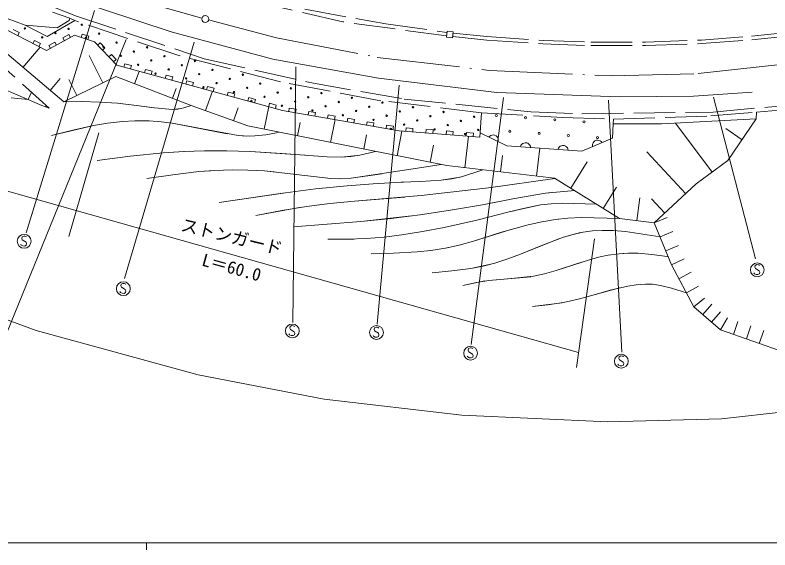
# Model space of a CAD drawing. Units: millimetres, scale not verified. Extents: x 40000 to 680000, y 20000 to 380000.
# Drawn here: x 148996 to 258231, y 204000 to 281362 of the extents above; entities that cross this region are included whole.
import ezdxf
from ezdxf.enums import TextEntityAlignment as Align

# ---------------------------------------------------------------- set-up
doc = ezdxf.new("R2010")
doc.units = ezdxf.units.MM
doc.header["$LTSCALE"] = 1000
doc.linetypes.add('DASHED', pattern=[7.5, 6, -1.5])
doc.linetypes.add('LONG_DASHED_DOTTED', pattern=[15.25, 12, -1.5, 0.25, -1.5])
for name, color, linetype, lineweight in [('M-BGD', 7, 'Continuous', 13), ('M-BMK', 2, 'LONG_DASHED_DOTTED', 13), ('M-STR-HTXT', 7, 'Continuous', 13), ('M-TTL-BAND', 7, 'Continuous', 25)]:
    doc.layers.add(name, color=color, linetype=linetype, lineweight=lineweight)
doc.styles.add('ＭＳ ゴシック', font='')
doc.styles.get('ＭＳ ゴシック').set_extended_font_data('MS Gothic')

msp = doc.modelspace()

# ---------------------------------------------------------------- linework, layer by layer
at = {"layer": 'M-BGD', "linetype": 'DASHED'}
for p, q in [((146135, 285839), (157867, 281226)), ((196419, 280389), (182096, 283698)), ((190933, 282206), (202659, 280077)), ((138872, 281350), (153922, 267919)), ((154386, 281793), (156895, 280916)), ((157867, 281226), (176369, 275056)), ((172409, 275598), (157617, 280575)), ((211437, 278340), (196419, 280389)), ((202659, 280077), (211491, 278857)), ((212383, 278765), (217286, 278258)), ((255561, 278297), (266254, 279450)), ((255609, 277779), (266318, 278934)), ((212329, 278247), (217242, 277740)), ((217242, 277740), (225387, 277187)), ((217286, 278258), (225414, 277706)), ((225414, 277706), (232302, 277464)), ((232302, 277464), (240239, 277469)), ((240239, 277469), (248313, 277755)), ((248313, 277755), (255561, 278297)), ((248342, 277236), (255609, 277779)), ((225387, 277187), (232293, 276944)), ((232293, 276944), (240248, 276949)), ((240248, 276949), (248342, 277236)), ((187408, 271686), (172409, 275598)), ((176369, 275056), (191639, 271601)), ((201949, 268984), (187408, 271686)), ((191639, 271601), (205318, 269221)), ((216509, 267231), (201949, 268984)), ((205318, 269221), (223656, 267354)), ((257920, 268052), (266352, 268719)), ((250033, 267341), (257920, 268052)), ((256315, 267305), (266432, 268205)), ((216509, 267231), (228278, 266527)), ((223656, 267354), (231034, 267075)), ((231034, 267075), (250033, 267341)), ((235596, 266322), (249686, 266771)), ((249686, 266771), (256315, 267305)), ((228278, 266527), (235596, 266322))]:
    msp.add_line(p, q, dxfattribs=at)
at = {"layer": 'M-BGD'}
for p, q in [((156316, 283996), (171604, 278937)), ((140267, 282125), (156057, 268797)), ((150444, 279918), (143535, 282432)), ((144307, 280991), (153543, 276238)), ((156895, 280916), (156816, 280565)), ((156895, 280916), (157617, 280575)), ((155066, 279538), (150444, 279918)), ((150444, 279918), (153624, 278284)), ((157617, 280575), (153624, 278284)), ((156816, 280565), (155066, 279538)), ((149598, 278830), (148709, 279288)), ((149370, 278386), (149598, 278830)), ((156762, 278574), (155885, 278093)), ((157003, 278136), (156762, 278574)), ((158703, 278606), (158549, 278130)), ((159654, 278297), (158703, 278606)), ((171604, 278937), (186283, 275004)), ((211511, 279045), (211418, 278156)), ((212403, 278952), (211511, 279045)), ((212310, 278063), (212403, 278952)), ((151788, 277704), (151559, 277259)), ((152677, 277246), (151788, 277704)), ((153543, 276238), (157571, 278447)), ((154748, 277469), (153871, 276988)), ((154988, 277031), (154748, 277469)), ((155885, 278093), (156126, 277655)), ((157571, 278447), (160478, 277504)), ((159500, 277821), (159654, 278297)), ((160478, 277504), (163725, 274107)), ((211418, 278156), (212310, 278063)), ((150136, 273795), (152605, 276721)), ((152448, 276801), (152677, 277246)), ((153871, 276988), (154111, 276550)), ((161305, 277362), (160944, 277016)), ((161996, 276639), (161305, 277362)), ((161635, 276294), (161996, 276639)), ((161679, 271558), (159731, 275524)), ((162929, 275664), (162567, 275318)), ((163620, 274941), (162929, 275664)), ((163258, 274595), (163620, 274941)), ((164870, 274314), (164739, 273831)), ((165835, 274051), (164870, 274314)), ((186283, 275004), (201578, 272261)), ((163725, 274107), (187673, 267583)), ((165704, 273568), (165835, 274051)), ((166286, 271431), (166973, 273222)), ((167864, 273498), (167733, 273016)), ((168829, 273235), (167864, 273498)), ((168697, 272753), (168829, 273235)), ((154083, 270463), (155527, 272173)), ((156057, 268797), (163552, 272479)), ((157931, 269717), (156781, 272059)), ((163552, 272479), (174488, 268286)), ((170858, 272682), (170726, 272200)), ((171822, 272420), (170858, 272682)), ((171691, 271937), (171822, 272420)), ((201578, 272261), (218702, 270165)), ((152885, 268299), (144956, 271633)), ((173851, 271867), (173720, 271385)), ((174816, 271604), (173851, 271867)), ((174685, 271122), (174816, 271604)), ((176845, 271051), (176713, 270569)), ((177810, 270789), (176845, 271051)), ((150902, 269132), (151355, 270210)), ((171754, 269334), (172292, 270739)), ((176529, 267548), (177540, 270344)), ((177678, 270306), (177810, 270789)), ((179838, 270236), (179707, 269753)), ((180803, 269973), (179838, 270236)), ((180672, 269491), (180803, 269973)), ((218702, 270165), (236479, 269522)), ((247193, 269658), (255669, 270204)), ((148404, 269400), (150902, 269133)), ((156057, 268797), (158829, 268849)), ((156057, 268797), (158657, 268848)), ((158657, 268848), (161216, 268789)), ((161216, 268789), (163797, 268609)), ((161216, 268789), (163797, 268609)), ((182832, 269420), (182701, 268938)), ((183797, 269157), (182832, 269420)), ((183665, 268675), (183797, 269157)), ((236479, 269522), (247193, 269658)), ((153922, 267919), (152885, 268299)), ((153403, 268109), (153448, 268233)), ((163797, 268609), (166585, 268303)), ((163797, 268609), (166585, 268303)), ((166585, 268303), (168757, 268004)), ((166585, 268303), (169161, 267945)), ((166585, 268303), (169161, 267945)), ((169161, 267945), (171776, 267711)), ((169161, 267945), (171776, 267711)), ((171776, 267711), (173033, 267844)), ((171776, 267711), (172566, 267766)), ((172566, 267766), (173419, 267938)), ((173419, 267938), (174488, 268286)), ((174488, 268286), (182654, 265335)), ((180612, 266073), (181290, 267949)), ((185055, 264856), (185706, 268119)), ((185826, 268605), (185694, 268122)), ((186791, 268342), (185826, 268605)), ((186659, 267860), (186791, 268342)), ((188676, 267915), (188590, 267423)), ((189661, 267743), (188676, 267915)), ((189575, 267251), (189661, 267743)), ((187673, 267583), (204582, 264626)), ((191494, 267423), (191408, 266930)), ((192479, 267250), (191494, 267423)), ((192393, 266758), (192479, 267250)), ((194312, 266930), (194226, 266437)), ((195297, 266758), (194312, 266930)), ((195211, 266265), (195297, 266758)), ((216238, 263725), (216509, 267231)), ((256315, 267305), (256254, 266337)), ((160364, 265395), (162346, 265731)), ((160364, 265395), (162346, 265731)), ((162346, 265731), (164542, 265984)), ((162346, 265731), (164542, 265984)), ((164542, 265984), (166342, 266086)), ((164542, 265984), (166342, 266086)), ((166342, 266086), (168138, 266076)), ((166342, 266086), (168138, 266076)), ((168138, 266076), (168383, 266066)), ((168138, 266076), (169771, 265963)), ((169771, 265963), (171746, 265710)), ((171746, 265710), (179674, 264193)), ((171746, 265710), (181264, 263954)), ((189858, 263898), (190240, 265813)), ((194661, 262941), (195320, 266246)), ((197131, 266437), (197044, 265945)), ((198116, 266265), (197131, 266437)), ((198029, 265772), (198116, 266265)), ((199949, 265944), (199863, 265452)), ((200934, 265772), (199949, 265944)), ((200848, 265280), (200934, 265772)), ((202767, 265452), (202681, 264959)), ((203752, 265279), (202767, 265452)), ((235555, 265647), (235468, 263568)), ((235596, 266322), (235555, 265647)), ((242521, 265614), (235555, 265647)), ((256254, 266337), (242521, 265614)), ((249863, 258640), (244583, 265722)), ((252148, 260344), (256254, 266337)), ((154268, 263946), (159969, 265318)), ((154268, 263946), (157366, 264737)), ((157366, 264737), (160364, 265395)), ((182654, 265335), (211472, 259588)), ((185260, 264064), (186845, 264350)), ((186845, 264350), (187146, 264409)), ((203666, 264787), (203752, 265279)), ((204267, 261025), (204979, 264596)), ((204582, 264626), (216238, 263725)), ((205579, 265051), (205541, 264552)), ((206576, 264974), (205579, 265051)), ((206538, 264475), (206576, 264974)), ((208493, 264825), (208455, 264327)), ((209490, 264748), (208493, 264825)), ((209452, 264250), (209490, 264748)), ((211407, 264600), (211368, 264101)), ((212404, 264523), (211407, 264600)), ((212365, 264024), (212404, 264523)), ((214321, 264374), (214282, 263876)), ((215318, 264297), (214321, 264374)), ((254201, 263340), (251852, 264950)), ((181264, 263954), (182878, 263852)), ((181264, 263954), (182458, 263860)), ((182458, 263860), (183673, 263879)), ((183673, 263879), (185260, 264064)), ((199464, 261983), (199873, 264034)), ((214070, 259286), (214602, 263851)), ((215279, 263799), (215318, 264297)), ((220165, 262462), (216284, 264320)), ((217680, 263851), (217548, 263715)), ((217826, 263948), (217680, 263851)), ((218026, 264018), (217826, 263948)), ((218200, 264035), (218026, 264018)), ((218388, 264011), (218200, 264035)), ((218605, 263907), (218388, 264011)), ((218741, 263776), (218605, 263907)), ((218838, 263630), (218741, 263776)), ((218908, 263430), (218838, 263630)), ((218925, 263255), (218908, 263430)), ((235468, 263568), (231025, 261678)), ((233300, 263265), (233111, 263250)), ((233473, 263241), (233300, 263265)), ((209070, 260067), (209567, 262556)), ((218901, 263067), (218925, 263255)), ((231025, 261678), (220165, 262462)), ((222205, 262495), (222132, 262320)), ((222306, 262638), (222205, 262495)), ((222466, 262777), (222306, 262638)), ((222622, 262856), (222466, 262777)), ((222806, 262903), (222622, 262856)), ((223045, 262886), (222806, 262903)), ((223221, 262813), (223045, 262886)), ((223364, 262712), (223221, 262813)), ((223502, 262552), (223364, 262712)), ((223581, 262396), (223502, 262552)), ((223628, 262212), (223581, 262396)), ((227735, 262247), (227635, 262103)), ((227896, 262385), (227735, 262247)), ((228052, 262464), (227896, 262385)), ((228236, 262511), (228052, 262464)), ((228475, 262494), (228236, 262511)), ((228650, 262421), (228475, 262494)), ((228794, 262321), (228650, 262421)), ((228932, 262160), (228794, 262321)), ((232565, 262692), (232541, 262519)), ((232541, 262519), (232557, 262330)), ((232645, 262889), (232565, 262692)), ((232748, 263030), (232645, 262889)), ((232890, 263156), (232748, 263030)), ((233111, 263250), (232890, 263156)), ((233670, 263162), (233473, 263241)), ((233811, 263059), (233670, 263162)), ((233937, 262917), (233811, 263059)), ((165669, 260934), (170446, 261419)), ((170446, 261419), (174238, 261665)), ((170446, 261419), (173432, 261626)), ((173432, 261626), (176429, 261733)), ((176429, 261733), (179617, 261736)), ((179617, 261736), (183010, 261636)), ((183010, 261636), (190961, 261098)), ((183010, 261636), (187613, 261365)), ((187613, 261365), (192170, 260995)), ((197574, 260917), (198870, 261106)), ((198870, 261106), (201144, 261648)), ((219267, 258681), (219546, 261074)), ((224464, 258076), (224934, 262118)), ((227635, 262103), (227562, 261928)), ((229011, 262004), (228932, 262160)), ((229058, 261820), (229011, 262004)), ((246056, 255528), (240440, 261596)), ((160893, 260348), (165669, 260934)), ((192170, 260995), (194182, 260857)), ((192170, 260995), (194182, 260857)), ((194182, 260857), (196184, 260830)), ((194182, 260857), (196184, 260830)), ((196184, 260830), (198478, 261036)), ((196184, 260830), (197574, 260917)), ((229416, 256317), (231774, 260126)), ((247577, 256936), (252148, 260344)), ((175599, 258718), (177870, 258892)), ((177870, 258892), (180468, 258978)), ((180468, 258978), (182670, 258952)), ((182670, 258952), (185071, 258813)), ((197640, 257792), (207217, 259228)), ((207217, 259228), (210663, 259750)), ((211472, 259588), (227062, 257774)), ((213587, 257989), (216673, 258983)), ((168060, 257729), (171825, 258275)), ((168060, 257729), (171825, 258275)), ((171825, 258275), (175599, 258718)), ((171825, 258275), (175599, 258718)), ((175599, 258718), (177271, 258854)), ((185071, 258813), (186511, 258672)), ((185071, 258813), (194668, 257705)), ((197640, 257792), (202074, 258419)), ((210646, 257470), (213394, 257940)), ((212224, 257694), (213587, 257989)), ((194668, 257705), (195851, 257692)), ((194668, 257705), (196050, 257696)), ((194668, 257705), (196050, 257696)), ((196050, 257696), (197640, 257792)), ((196050, 257696), (197640, 257792)), ((197042, 256684), (200833, 256976)), ((197042, 256684), (200833, 256976)), ((200833, 256976), (204845, 257179)), ((200833, 256976), (204845, 257179)), ((204845, 257179), (207644, 257269)), ((204845, 257179), (207644, 257269)), ((204845, 257179), (205226, 257192)), ((207644, 257269), (210646, 257470)), ((207644, 257269), (210646, 257470)), ((210646, 257470), (212224, 257694)), ((217507, 256393), (227110, 257744)), ((227062, 257774), (236476, 251946)), ((241493, 251305), (247577, 256936)), ((178514, 254239), (188114, 255672)), ((178514, 254239), (187718, 255618)), ((188114, 255672), (192472, 256218)), ((192472, 256218), (197042, 256684)), ((207775, 255244), (217507, 256393)), ((221047, 254800), (225777, 255615)), ((225777, 255615), (229978, 255969)), ((225777, 255615), (226590, 255712)), ((234122, 253403), (236026, 256477)), ((198123, 254441), (207775, 255244)), ((198123, 254441), (205384, 255020)), ((216629, 253933), (221047, 254800)), ((238985, 251626), (239404, 254905)), ((243014, 252713), (241116, 254764)), ((183848, 252374), (190376, 253576)), ((187580, 253101), (191167, 253693)), ((191167, 253693), (194538, 254107)), ((194538, 254107), (198123, 254441)), ((212293, 253172), (216629, 253933)), ((216629, 253933), (219083, 254407)), ((220484, 252885), (225011, 253902)), ((220484, 252885), (222764, 253454)), ((222764, 253454), (225011, 253902)), ((225011, 253902), (226593, 254082)), ((226593, 254082), (228186, 254158)), ((228186, 254158), (233127, 254019)), ((183848, 252374), (187580, 253101)), ((203417, 251950), (207944, 252513)), ((207944, 252513), (212293, 253172)), ((215798, 251719), (220484, 252885)), ((220484, 252885), (221205, 253068)), ((189268, 250720), (199041, 251507)), ((199041, 251507), (206359, 252302)), ((199041, 251507), (203417, 251950)), ((211093, 250652), (215798, 251719)), ((223270, 251047), (225225, 251479)), ((223270, 251047), (225225, 251479)), ((225225, 251479), (227195, 251800)), ((225225, 251479), (227195, 251800)), ((227195, 251800), (228975, 251976)), ((227195, 251800), (227586, 251848)), ((228975, 251976), (230968, 252061)), ((230968, 252061), (236529, 251939)), ((236476, 251946), (241493, 251305)), ((241493, 251305), (243342, 252067)), ((243992, 245242), (241493, 251305)), ((207944, 250039), (211093, 250652)), ((215352, 248684), (220751, 250361)), ((219372, 249941), (223270, 251047)), ((232561, 250148), (233944, 250219)), ((233944, 250219), (235536, 250190)), ((235536, 250190), (237339, 250045)), ((199821, 249037), (202405, 249249)), ((202405, 249249), (204982, 249565)), ((204982, 249565), (207944, 250039)), ((215352, 248684), (219372, 249941)), ((225316, 248100), (228349, 249237)), ((225316, 248100), (228349, 249237)), ((228349, 249237), (230798, 249899)), ((228349, 249237), (229693, 249641)), ((229693, 249641), (231188, 249971)), ((231188, 249971), (232561, 250148)), ((237339, 250045), (242326, 249284)), ((242326, 249284), (244175, 250046)), ((194249, 248945), (198026, 248958)), ((194249, 248945), (197051, 248940)), ((197051, 248940), (199821, 249037)), ((211307, 247664), (213238, 248097)), ((213238, 248097), (215352, 248684)), ((222161, 246802), (227778, 249042)), ((222161, 246802), (225316, 248100)), ((222161, 246802), (225316, 248100)), ((243159, 247263), (245008, 248025)), ((200536, 246809), (203759, 246903)), ((203759, 246903), (207163, 247106)), ((207163, 247106), (209147, 247319)), ((207163, 247106), (209147, 247319)), ((209147, 247319), (211307, 247664)), ((209147, 247319), (211307, 247664)), ((211307, 247664), (211687, 247740)), ((236396, 246849), (237776, 246934)), ((236396, 246849), (237577, 246928)), ((237776, 246934), (239170, 246912)), ((239170, 246912), (241163, 246739)), ((218409, 245471), (220298, 246087)), ((220298, 246087), (222161, 246802)), ((227314, 244435), (232265, 246029)), ((230365, 245443), (233434, 246335)), ((233434, 246335), (234811, 246624)), ((234811, 246624), (236396, 246849)), ((241163, 246739), (243356, 246442)), ((243356, 246442), (243507, 246420)), ((243992, 245242), (245802, 246094)), ((212184, 244357), (214967, 244718)), ((212184, 244357), (214967, 244718)), ((214967, 244718), (218027, 245364)), ((214967, 244718), (216728, 245048)), ((216728, 245048), (218409, 245471)), ((227314, 244435), (230365, 245443)), ((247220, 239175), (243992, 245242)), ((209373, 244095), (212184, 244357)), ((209373, 244095), (212184, 244357)), ((224040, 243591), (225590, 243937)), ((224040, 243591), (225590, 243937)), ((225590, 243937), (227314, 244435)), ((225590, 243937), (227314, 244435)), ((245068, 243220), (246834, 244159)), ((213816, 242252), (216984, 242912)), ((213816, 242252), (215768, 242695)), ((215768, 242695), (217578, 242992)), ((217578, 242992), (223648, 243524)), ((217578, 242992), (220777, 243238)), ((220777, 243238), (224040, 243591)), ((232802, 240908), (236480, 241912)), ((232802, 240908), (235119, 241564)), ((232802, 240908), (235119, 241564)), ((235119, 241564), (237665, 242171)), ((235119, 241564), (237665, 242171)), ((237665, 242171), (238858, 242363)), ((237665, 242171), (238858, 242363)), ((238858, 242363), (240249, 242459)), ((238858, 242363), (240249, 242459)), ((240249, 242459), (240639, 242455)), ((240249, 242459), (241231, 242419)), ((241231, 242419), (242408, 242252)), ((242408, 242252), (243967, 241879)), ((243967, 241879), (245518, 241403)), ((246144, 241197), (247910, 242137)), ((230494, 240268), (232802, 240908)), ((245518, 241403), (246144, 241197)), ((247220, 239175), (248785, 240419)), ((223883, 239200), (228164, 239745)), ((223883, 239200), (226076, 239433)), ((226076, 239433), (228360, 239781)), ((228360, 239781), (230494, 240268)), ((248504, 238056), (249817, 239565)), ((251072, 235819), (247220, 239175)), ((249788, 236938), (251102, 238446)), ((251072, 235819), (252077, 237549)), ((252946, 235164), (253606, 237052)), ((254820, 234510), (255480, 236398)), ((260441, 232545), (251072, 235819)), ((256694, 233855), (257353, 235743))]:
    msp.add_line(p, q, dxfattribs=at)
for centre, radius in [((158646, 279974), 100), ((150417, 279437), 100), ((154837, 278753), 100), ((156742, 279363), 100), ((161161, 278680), 100), ((152932, 278143), 100), ((159257, 278069), 100), ((163676, 277385), 100), ((161771, 276775), 100), ((168096, 276702), 100), ((164286, 275481), 100), ((166191, 276091), 100), ((170611, 275407), 100), ((166801, 274187), 100), ((168706, 274797), 100), ((173126, 274113), 100), ((175030, 274724), 100), ((171221, 273503), 100), ((177545, 273429), 100), ((169316, 272892), 100), ((173736, 272209), 100), ((175641, 272819), 100), ((180060, 272135), 100), ((181965, 272746), 100), ((176251, 270914), 100), ((178155, 271525), 100), ((182575, 270841), 100), ((184480, 271451), 100), ((180670, 270231), 100), ((186995, 270157), 100), ((188899, 270768), 100), ((193319, 270084), 100), ((183185, 268936), 100), ((185090, 269547), 100), ((189510, 268863), 100), ((191414, 269473), 100), ((195834, 268790), 100), ((197738, 269400), 100), ((202158, 268716), 100), ((187605, 268253), 100), ((192024, 267569), 100), ((193929, 268179), 100), ((200253, 268106), 100), ((206577, 268032), 100), ((196444, 266885), 100), ((198349, 267495), 100), ((202768, 266812), 100), ((204673, 267422), 100), ((209092, 266738), 100), ((210997, 267348), 100), ((215416, 266665), 100), ((218636, 266826), 150), ((222867, 266521), 150), ((200864, 266201), 100), ((205283, 265517), 100), ((207188, 266128), 100), ((211607, 265444), 100), ((213512, 266054), 100), ((227099, 266215), 150), ((231331, 265910), 150), ((203379, 264907), 100), ((209703, 264834), 100), ((216027, 264760), 100), ((220599, 264557), 150), ((224830, 264252), 150), ((214122, 264150), 100), ((229062, 263947), 150), ((233294, 263641), 150)]:
    msp.add_circle(centre, radius, dxfattribs=at)
at = {"layer": 'M-BMK'}
for p, q in [((167288, 283387), (176031, 280923)), ((176996, 280660), (186828, 278076)), ((186828, 278076), (201410, 275247)), ((201410, 275247), (217663, 273356)), ((247848, 272896), (266409, 274919)), ((217663, 273356), (235246, 272566)), ((235246, 272566), (247848, 272896))]:
    msp.add_line(p, q, dxfattribs=at)
at = {"layer": 'M-BMK', "linetype": 'Continuous'}
msp.add_circle((176512, 280787), 500, dxfattribs=at)
at = {"layer": 'M-STR-HTXT'}
for p, q in [((160481, 282005), (150591, 249867)), ((165085, 277811), (146588, 232547)), ((174935, 277425), (164828, 243261)), ((189621, 273878), (189201, 236883)), ((204560, 271249), (201388, 236656)), ((219700, 269442), (214998, 233720)), ((234881, 269044), (236780, 232581)), ((250052, 269470), (256142, 246106)), ((161111, 264315), (156754, 249347)), ((145979, 256441), (230542, 232542)), ((150005, 249290), (149958, 249051)), ((150249, 249402), (150005, 249290)), ((150409, 249397), (150249, 249402)), ((150568, 249352), (150409, 249397)), ((150645, 249269), (150568, 249352)), ((149886, 248093), (149810, 248216)), ((150122, 247965), (149886, 248093)), ((149958, 249051), (150031, 248849)), ((150031, 248849), (150580, 248511)), ((150402, 247956), (150122, 247965)), ((150606, 248070), (150402, 247956)), ((150580, 248511), (150653, 248308)), ((150653, 248308), (150606, 248070)), ((232823, 249017), (230244, 230389)), ((256108, 245152), (256060, 244913)), ((256060, 244913), (256133, 244711)), ((256352, 245264), (256108, 245152)), ((256133, 244711), (256682, 244372)), ((256511, 245259), (256352, 245264)), ((256670, 245213), (256511, 245259)), ((256747, 245131), (256670, 245213)), ((255988, 243955), (255912, 244078)), ((256224, 243827), (255988, 243955)), ((256504, 243818), (256224, 243827)), ((256708, 243931), (256504, 243818)), ((256682, 244372), (256756, 244170)), ((256756, 244170), (256708, 243931)), ((164609, 242550), (164365, 242438)), ((164769, 242545), (164609, 242550)), ((164928, 242500), (164769, 242545)), ((134898, 242064), (152023, 235726)), ((164365, 242438), (164317, 242200)), ((164317, 242200), (164391, 241997)), ((164391, 241997), (164940, 241659)), ((165005, 242417), (164928, 242500)), ((164940, 241659), (165013, 241456)), ((165013, 241456), (164965, 241218)), ((164246, 241241), (164170, 241364)), ((164482, 241114), (164246, 241241)), ((164761, 241104), (164482, 241114)), ((164965, 241218), (164761, 241104)), ((188821, 236327), (188773, 236088)), ((188773, 236088), (188847, 235886)), ((189065, 236439), (188821, 236327)), ((189225, 236434), (189065, 236439)), ((189384, 236388), (189225, 236434)), ((189461, 236306), (189384, 236388)), ((200994, 236108), (200946, 235870)), ((201238, 236220), (200994, 236108)), ((201398, 236215), (201238, 236220)), ((201556, 236170), (201398, 236215)), ((201634, 236087), (201556, 236170)), ((152023, 235726), (175493, 229348)), ((188702, 235130), (188626, 235253)), ((188938, 235002), (188702, 235130)), ((188847, 235886), (189396, 235547)), ((189217, 234993), (188938, 235002)), ((189421, 235106), (189217, 234993)), ((189396, 235547), (189469, 235345)), ((189469, 235345), (189421, 235106)), ((200875, 234911), (200799, 235034)), ((201110, 234784), (200875, 234911)), ((200946, 235870), (201020, 235667)), ((201020, 235667), (201569, 235329)), ((201594, 234888), (201390, 234774)), ((201569, 235329), (201642, 235126)), ((201642, 235126), (201594, 234888)), ((201390, 234774), (201110, 234784)), ((214616, 233115), (214568, 232876)), ((214568, 232876), (214642, 232674)), ((214860, 233227), (214616, 233115)), ((214642, 232674), (215191, 232335)), ((215020, 233221), (214860, 233227)), ((215179, 233176), (215020, 233221)), ((215256, 233094), (215179, 233176)), ((214497, 231918), (214421, 232041)), ((214733, 231790), (214497, 231918)), ((215013, 231781), (214733, 231790)), ((215216, 231894), (215013, 231781)), ((215191, 232335), (215264, 232133)), ((215264, 232133), (215216, 231894)), ((236427, 231940), (236379, 231702)), ((236379, 231702), (236452, 231499)), ((236671, 232052), (236427, 231940)), ((236831, 232047), (236671, 232052)), ((236989, 232002), (236831, 232047)), ((237067, 231919), (236989, 232002)), ((236307, 230743), (236231, 230866)), ((236543, 230616), (236307, 230743)), ((236452, 231499), (237002, 231161)), ((236823, 230606), (236543, 230616)), ((237027, 230720), (236823, 230606)), ((237002, 231161), (237075, 230958)), ((237075, 230958), (237027, 230720)), ((175493, 229348), (193745, 225807)), ((193745, 225807), (213643, 223491)), ((251215, 222972), (273285, 225377)), ((213643, 223491), (234776, 222541)), ((234776, 222541), (251215, 222972))]:
    msp.add_line(p, q, dxfattribs=at)
for centre in [(150304, 248640), (256406, 244502), (164664, 241788), (189120, 235677), (201293, 235458), (214915, 232465), (236726, 231290)]:
    msp.add_circle(centre, 1000, dxfattribs=at)
at = {"layer": 'M-TTL-BAND', "lineweight": 13}
for p, q in [((40000, 205000), (579000, 205000)), ((168000, 205000), (168000, 204000))]:
    msp.add_line(p, q, dxfattribs=at)

# ---------------------------------------------------------------- texts
at = {"layer": 'M-STR-HTXT', "style": 'ＭＳ ゴシック'}
for s, rotation, p in [('ストンガード ', 346.3, (172721, 249674)), ('L＝60.0 ', 344.6, (175735, 244619))]:
    msp.add_text(s, height=1833, rotation=rotation, dxfattribs=at).set_placement(p, align=Align.BOTTOM_LEFT)

doc.saveas('drawing.dxf')
